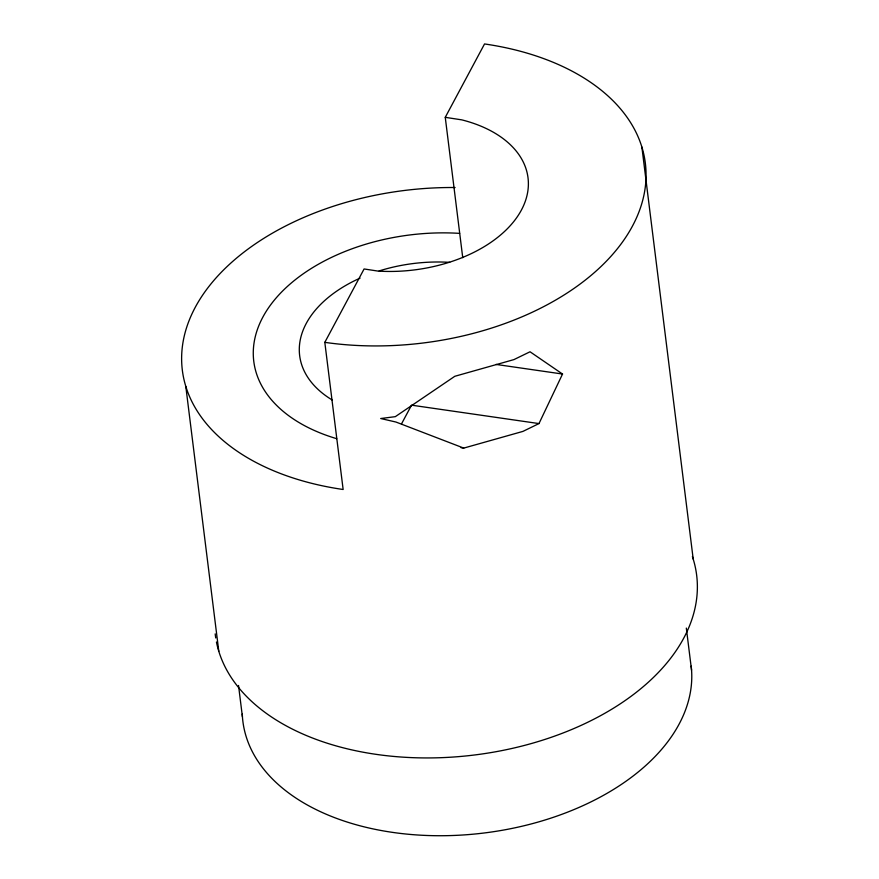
<?xml version="1.0" encoding="UTF-8"?>
<svg xmlns="http://www.w3.org/2000/svg" width="879" height="879" viewBox="0 0 879 879"><rect width="100%" height="100%" fill="white"/><g stroke="black" fill="none" stroke-linecap="round" stroke-linejoin="round"><path stroke-width="1.32" d="M538.981 423.579L562.538 374.036L530.037 351.776L513.973 359.588L454.817 376.289L395.319 416.657L380.706 418.525L395.989 422.052L463.76 448.092L522.917 431.402L538.981 423.579L411.537 405.164L401.494 423.931M455.08 187.524A242.527 150.979 -7.1 0 0 188.271 322.736A242.527 150.979 -7.1 0 0 343.14 489.493L324.812 342.349L364.093 268.963L377.97 271.084A124.291 77.374 -7.1 0 0 520.95 210.883A124.291 77.374 -7.1 0 0 461.739 119.852L445.257 117.336L462.739 257.668M445.257 117.336L484.538 43.95A242.527 150.979 -7.1 0 1 632.473 226.057A242.527 150.979 -7.1 0 1 324.812 342.349M495.987 364.422L562.538 374.036M461.079 447.708L463.76 448.092M641.879 147.046L693.201 559.055M686.323 628.067L691.564 670.172M238.528 685.477L242.417 716.715M185.799 386.397L218.794 651.251M691.18 666.128A225.848 140.596 -7.1 0 1 478.088 833.688A225.848 140.596 -7.1 0 1 242.274 714.111M692.388 556.55A242.527 150.979 -7.1 0 1 495.306 751.831A242.527 150.979 -7.1 0 1 216.443 642.011M215.729 637.967A242.527 150.979 -7.1 0 1 215.19 633.891M336.723 438.687A170.526 106.15 -7.1 0 1 265.095 313.166A170.526 106.15 -7.1 0 1 459.64 233.374M332.251 400.011A124.291 77.374 -7.1 0 1 360.049 278.149M379.124 270.941A124.291 77.374 -7.1 0 1 449.707 262.36"/></g></svg>
